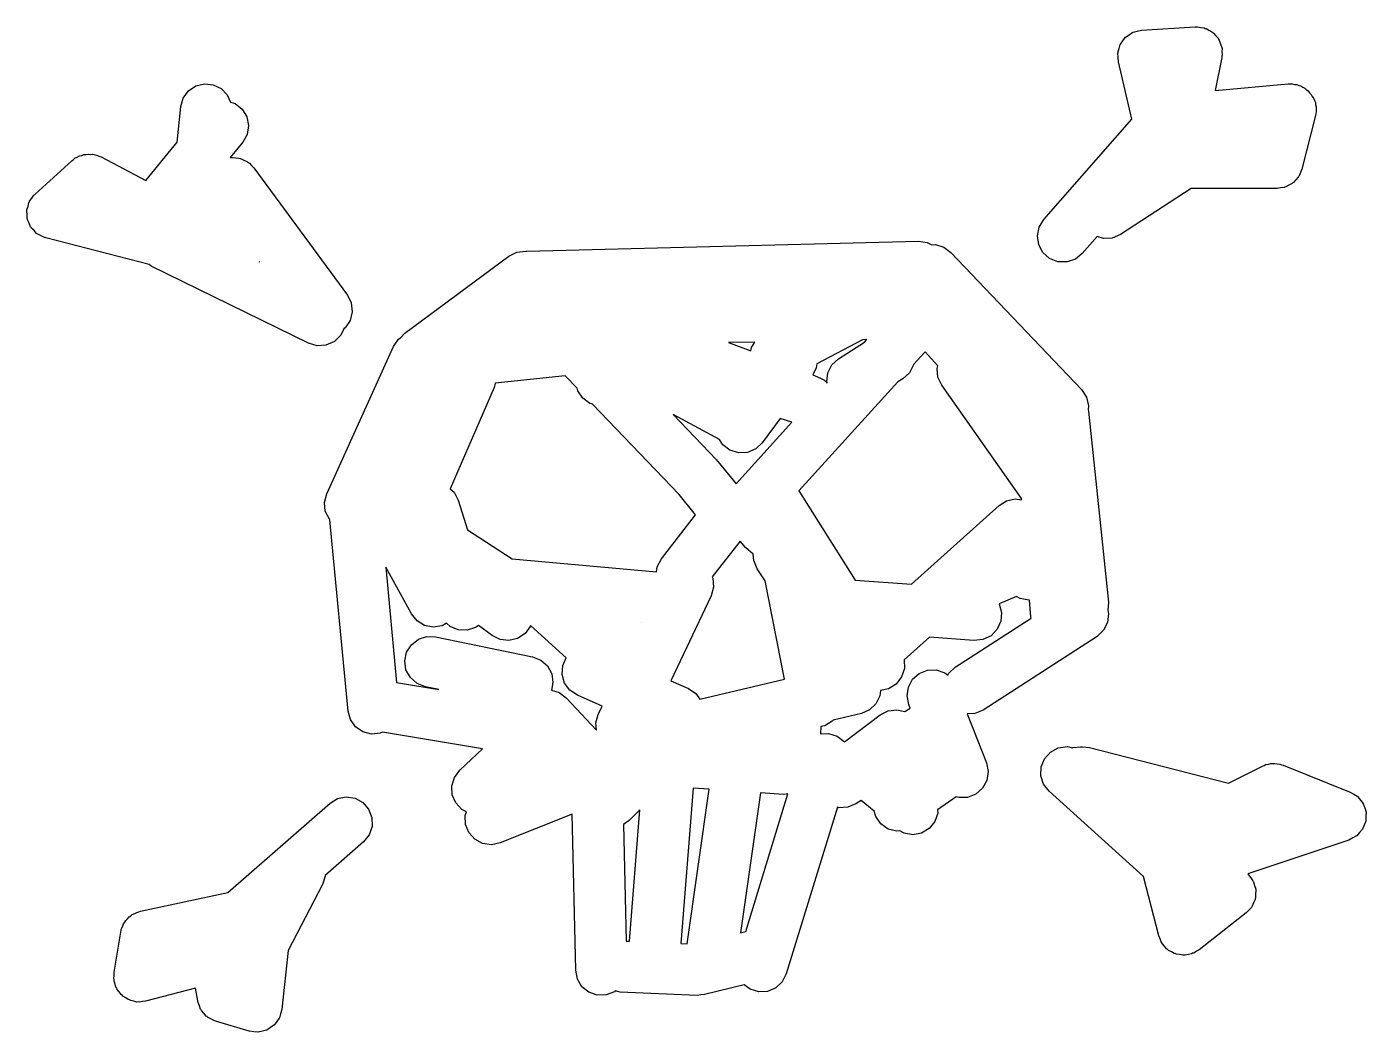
# Model space of a CAD drawing. Extents: x 189 to 232.3, y -93.5 to -72.5.
# Drawn here: x 213.574 to 217.576, y -92.896 to -89.894 of the extents above; entities that cross this region are included whole.
import ezdxf

# ---------------------------------------------------------------- set-up
doc = ezdxf.new("R2010")
doc.units = 0
doc.header["$MEASUREMENT"] = 0
doc.layers.add('BLACK', color=7, linetype='CONTINUOUS')

msp = doc.modelspace()

# ---------------------------------------------------------------- linework, layer by layer
at = {"layer": 'Black'}
for p, q in [((216.849, -89.9352), (216.857, -89.9246)), ((216.857, -89.9244), (216.868, -89.9171)), ((216.857, -89.9245), (216.857, -89.9244)), ((216.857, -89.9246), (216.857, -89.9245)), ((216.868, -89.9171), (216.879, -89.9099)), ((216.879, -89.9099), (216.88, -89.9099)), ((216.88, -89.9098), (216.892, -89.9067)), ((216.88, -89.9099), (216.88, -89.9098)), ((216.892, -89.9067), (216.905, -89.9036)), ((216.905, -89.9036), (217.065, -89.8936)), ((217.065, -89.8936), (217.068, -89.894)), ((217.068, -89.894), (217.072, -89.8935)), ((217.072, -89.8935), (217.082, -89.8955)), ((217.082, -89.8955), (217.092, -89.8966)), ((217.092, -89.8966), (217.095, -89.8981)), ((217.095, -89.8981), (217.098, -89.8987)), ((217.098, -89.8987), (217.106, -89.904)), ((217.106, -89.904), (217.115, -89.9084)), ((217.115, -89.9084), (217.118, -89.9108)), ((217.118, -89.9108), (217.12, -89.9125)), ((217.12, -89.9125), (217.127, -89.9204)), ((217.127, -89.9204), (217.134, -89.9277)), ((216.834, -89.9712), (216.838, -89.9588)), ((216.838, -89.9588), (216.841, -89.946)), ((216.841, -89.946), (216.842, -89.9459)), ((216.842, -89.9457), (216.849, -89.9352)), ((216.842, -89.9459), (216.842, -89.9457)), ((217.134, -89.9277), (217.135, -89.9307)), ((217.135, -89.9307), (217.137, -89.9333)), ((217.137, -89.9333), (217.14, -89.9428)), ((217.14, -89.9428), (217.144, -89.952)), ((217.144, -89.952), (217.145, -89.9553)), ((217.145, -89.9553), (217.146, -89.9584)), ((217.146, -89.9584), (217.145, -89.9685)), ((216.834, -89.9713), (216.834, -89.9712)), ((216.834, -89.9714), (216.834, -89.9713)), ((216.835, -89.9848), (216.834, -89.9714)), ((216.836, -89.9977), (216.835, -89.9848)), ((216.876, -90.1692), (216.836, -89.9977)), ((217.145, -89.985), (217.125, -90.0842)), ((217.145, -89.9685), (217.146, -89.9786)), ((217.146, -89.9786), (217.145, -89.9817)), ((217.145, -89.9817), (217.145, -89.985)), ((214.041, -90.1065), (214.057, -90.085)), ((214.057, -90.085), (214.079, -90.0701)), ((214.079, -90.0701), (214.105, -90.0637)), ((214.105, -90.0637), (214.131, -90.0665)), ((214.131, -90.0665), (214.155, -90.0781)), ((214.155, -90.0781), (214.173, -90.0972)), ((217.125, -90.0842), (217.343, -90.0638)), ((217.343, -90.0638), (217.349, -90.0643)), ((217.349, -90.0643), (217.355, -90.0637)), ((217.355, -90.0637), (217.362, -90.0654)), ((217.362, -90.0654), (217.369, -90.066)), ((217.369, -90.066), (217.375, -90.0686)), ((217.375, -90.0686), (217.381, -90.0701)), ((217.381, -90.0701), (217.387, -90.0741)), ((217.387, -90.0741), (217.393, -90.0771)), ((217.393, -90.0771), (217.398, -90.0815)), ((217.398, -90.0815), (217.403, -90.085)), ((217.403, -90.085), (217.407, -90.0907)), ((214.034, -90.132), (214.041, -90.1065)), ((214.173, -90.0972), (214.183, -90.1182)), ((214.183, -90.1182), (214.197, -90.123)), ((214.197, -90.123), (214.218, -90.1397)), ((217.407, -90.0907), (217.412, -90.0957)), ((217.412, -90.0957), (217.415, -90.1014)), ((217.415, -90.1014), (217.419, -90.1065)), ((217.419, -90.1065), (217.421, -90.1133)), ((217.421, -90.1133), (217.424, -90.1197)), ((217.424, -90.1197), (217.424, -90.126)), ((214.023, -90.2382), (214.034, -90.132)), ((214.218, -90.1397), (214.231, -90.1625)), ((214.231, -90.1625), (214.236, -90.1886)), ((217.424, -90.1586), (217.384, -90.3186)), ((217.424, -90.126), (217.426, -90.1321)), ((217.425, -90.1523), (217.424, -90.1586)), ((217.426, -90.1462), (217.425, -90.1523)), ((217.426, -90.1321), (217.426, -90.1391)), ((217.426, -90.1391), (217.426, -90.1462)), ((214.236, -90.1886), (214.232, -90.2148)), ((216.613, -90.4695), (216.876, -90.1692)), ((213.93, -90.353), (214.023, -90.2382)), ((214.22, -90.2381), (214.182, -90.284)), ((214.232, -90.2148), (214.22, -90.2381)), ((213.719, -90.2853), (213.725, -90.2828)), ((213.725, -90.2828), (213.731, -90.2792)), ((213.731, -90.2792), (213.738, -90.2778)), ((213.738, -90.2778), (213.744, -90.2752)), ((213.744, -90.2752), (213.75, -90.275)), ((213.75, -90.275), (213.757, -90.2736)), ((213.757, -90.2736), (213.764, -90.2745)), ((213.764, -90.2745), (213.77, -90.2742)), ((213.77, -90.2742), (213.777, -90.2762)), ((213.777, -90.2762), (213.783, -90.2771)), ((213.783, -90.2771), (213.789, -90.2803)), ((213.789, -90.2803), (213.796, -90.2823)), ((213.796, -90.2823), (213.93, -90.353)), ((214.182, -90.284), (214.185, -90.2842)), ((214.185, -90.2842), (214.189, -90.2835)), ((214.189, -90.2835), (214.199, -90.2851)), ((214.199, -90.2851), (214.208, -90.2856)), ((213.599, -90.3934), (213.709, -90.2934)), ((213.709, -90.2934), (213.714, -90.2898)), ((213.714, -90.2898), (213.719, -90.2853)), ((214.208, -90.2856), (214.212, -90.2872)), ((214.212, -90.2872), (214.215, -90.2878)), ((214.215, -90.2878), (214.224, -90.2925)), ((214.224, -90.2925), (214.232, -90.2963)), ((214.232, -90.2963), (214.235, -90.299)), ((214.235, -90.299), (214.239, -90.3009)), ((214.239, -90.3009), (214.245, -90.3081)), ((214.245, -90.3081), (214.252, -90.3146)), ((214.252, -90.3146), (214.532, -90.6946)), ((217.384, -90.3186), (217.38, -90.3283)), ((217.355, -90.3619), (217.345, -90.3666)), ((217.357, -90.36), (217.355, -90.3619)), ((217.359, -90.3586), (217.357, -90.36)), ((217.366, -90.3505), (217.359, -90.3586)), ((217.373, -90.3428), (217.366, -90.3505)), ((217.375, -90.3403), (217.373, -90.3428)), ((217.376, -90.3383), (217.375, -90.3403)), ((217.38, -90.3283), (217.376, -90.3383)), ((213.589, -90.4056), (213.595, -90.3964)), ((213.595, -90.3964), (213.597, -90.3951)), ((213.597, -90.3951), (213.599, -90.3934)), ((217.053, -90.3765), (216.842, -90.5141)), ((217.31, -90.3765), (217.053, -90.3765)), ((217.32, -90.3747), (217.31, -90.3765)), ((217.331, -90.3735), (217.32, -90.3747)), ((217.333, -90.3724), (217.331, -90.3735)), ((217.336, -90.3719), (217.333, -90.3724)), ((217.345, -90.3666), (217.336, -90.3719)), ((213.574, -90.4397), (213.578, -90.4291)), ((213.574, -90.4419), (213.574, -90.4397)), ((213.574, -90.444), (213.574, -90.4419)), ((213.575, -90.4551), (213.574, -90.444)), ((213.578, -90.4291), (213.58, -90.4183)), ((213.58, -90.4183), (213.582, -90.4165)), ((213.582, -90.4144), (213.589, -90.4056)), ((213.582, -90.4165), (213.582, -90.4144)), ((213.575, -90.4663), (213.575, -90.4551)), ((213.576, -90.4683), (213.575, -90.4663)), ((213.576, -90.4705), (213.576, -90.4683)), ((213.581, -90.4805), (213.576, -90.4705)), ((213.585, -90.4908), (213.581, -90.4805)), ((216.599, -90.4922), (216.613, -90.4695)), ((213.587, -90.4925), (213.585, -90.4908)), ((213.588, -90.4945), (213.587, -90.4925)), ((213.596, -90.5023), (213.588, -90.4945)), ((213.603, -90.5105), (213.596, -90.5023)), ((213.605, -90.5115), (213.603, -90.5105)), ((213.607, -90.5131), (213.605, -90.5115)), ((213.617, -90.5177), (213.607, -90.5131)), ((213.627, -90.5229), (213.617, -90.5177)), ((213.629, -90.5232), (213.627, -90.5229)), ((213.631, -90.5241), (213.629, -90.5232)), ((213.94, -90.6037), (213.631, -90.5241)), ((216.594, -90.5183), (216.599, -90.4922)), ((216.598, -90.5445), (216.594, -90.5183)), ((216.772, -90.5201), (216.727, -90.5705)), ((216.791, -90.5259), (216.772, -90.5201)), ((216.817, -90.5245), (216.791, -90.5259)), ((216.842, -90.5141), (216.817, -90.5245)), ((215.038, -90.5667), (215.065, -90.5636)), ((215.065, -90.5636), (215.066, -90.564)), ((215.066, -90.564), (215.068, -90.5635)), ((215.068, -90.5635), (216.238, -90.5335)), ((216.238, -90.5335), (216.264, -90.5375)), ((216.264, -90.5375), (216.278, -90.5447)), ((216.278, -90.5447), (216.289, -90.544)), ((216.289, -90.544), (216.314, -90.5515)), ((216.314, -90.5515), (216.335, -90.5673)), ((216.61, -90.5678), (216.598, -90.5445)), ((213.946, -90.6087), (213.94, -90.6037)), ((214.269, -90.5957), (214.268, -90.5959)), ((214.268, -90.5959), (214.269, -90.5963)), ((214.269, -90.5963), (214.269, -90.5957)), ((214.704, -90.8086), (215.014, -90.5786)), ((215.014, -90.5786), (215.038, -90.5667)), ((216.335, -90.5673), (216.725, -90.9773)), ((216.63, -90.5854), (216.61, -90.5678)), ((216.655, -90.595), (216.63, -90.5854)), ((216.682, -90.5956), (216.655, -90.595)), ((216.707, -90.5871), (216.682, -90.5956)), ((216.727, -90.5705), (216.707, -90.5871)), ((214.416, -90.8387), (213.946, -90.6087)), ((214.532, -90.6946), (214.543, -90.7184)), ((214.543, -90.7184), (214.546, -90.7448)), ((214.546, -90.7448), (214.54, -90.7706)), ((214.521, -90.7958), (214.512, -90.815)), ((214.525, -90.7928), (214.521, -90.7958)), ((214.54, -90.7706), (214.525, -90.7928)), ((214.442, -90.8461), (214.416, -90.8387)), ((214.468, -90.8443), (214.442, -90.8461)), ((214.493, -90.8335), (214.468, -90.8443)), ((214.512, -90.815), (214.493, -90.8335)), ((214.67, -90.8483), (214.685, -90.8264)), ((214.685, -90.8264), (214.692, -90.8218)), ((214.692, -90.8218), (214.704, -90.8086)), ((215.749, -90.835), (215.671, -90.8366)), ((215.671, -90.8366), (215.737, -90.8618)), ((215.739, -90.8513), (215.749, -90.835)), ((216.071, -90.8282), (215.935, -90.9004)), ((215.999, -90.8855), (216.077, -90.8358)), ((216.084, -90.8279), (216.071, -90.8282)), ((216.077, -90.8358), (216.084, -90.8279)), ((214.47, -91.2883), (214.67, -90.8483)), ((215.737, -90.8618), (215.739, -90.8513)), ((216.258, -90.8645), (216.223, -90.9026)), ((216.296, -90.9066), (216.258, -90.8645)), ((215.933, -90.9122), (215.923, -90.9329)), ((215.935, -90.9004), (215.933, -90.9122)), ((215.967, -90.927), (215.979, -90.9034)), ((215.979, -90.9034), (215.999, -90.8855)), ((216.223, -90.903), (216.211, -90.9266)), ((216.223, -90.9026), (216.223, -90.903)), ((216.294, -90.9136), (216.296, -90.9066)), ((216.296, -90.9401), (216.294, -90.9136)), ((214.973, -90.9581), (214.97, -90.9704)), ((215.183, -90.9358), (214.973, -90.9581)), ((215.218, -90.9729), (215.183, -90.9358)), ((216.177, -90.9538), (215.881, -91.2799)), ((215.923, -90.9329), (215.937, -90.9386)), ((215.937, -90.9386), (215.947, -90.9442)), ((215.947, -90.9442), (215.957, -90.9493)), ((215.957, -90.9493), (215.958, -90.951)), ((215.958, -90.951), (215.96, -90.9522)), ((215.96, -90.9522), (215.965, -90.9576)), ((215.964, -90.9533), (215.967, -90.927)), ((215.965, -90.9576), (215.964, -90.9533)), ((216.191, -90.9445), (216.177, -90.9538)), ((216.211, -90.9266), (216.191, -90.9445)), ((216.308, -90.9641), (216.296, -90.9401)), ((216.546, -91.3019), (216.308, -90.9641)), ((214.97, -90.9704), (214.839, -91.273)), ((215.22, -90.9811), (215.218, -90.9729)), ((215.235, -91.0031), (215.22, -90.9811)), ((215.256, -91.0187), (215.235, -91.0031)), ((216.725, -90.9773), (216.74, -90.9994)), ((216.74, -90.9994), (216.746, -91.0252)), ((215.264, -91.0209), (215.256, -91.0187)), ((215.523, -91.2908), (215.264, -91.0209)), ((216.746, -91.0252), (216.745, -91.0379)), ((216.745, -91.0379), (216.746, -91.042)), ((216.746, -91.042), (216.806, -91.612)), ((215.644, -91.1266), (215.505, -91.0516)), ((215.505, -91.0516), (215.635, -91.1871)), ((215.694, -91.2582), (215.86, -91.0746)), ((215.825, -91.0636), (215.771, -91.1359)), ((215.86, -91.0746), (215.825, -91.0636)), ((215.654, -91.1423), (215.644, -91.1266)), ((215.675, -91.1582), (215.654, -91.1423)), ((215.701, -91.166), (215.675, -91.1582)), ((215.727, -91.1645), (215.701, -91.166)), ((215.752, -91.1541), (215.727, -91.1645)), ((215.771, -91.1359), (215.752, -91.1541)), ((215.635, -91.1871), (215.637, -91.1896)), ((215.637, -91.1896), (215.639, -91.1916)), ((215.639, -91.1916), (215.694, -91.2582)), ((214.839, -91.273), (214.851, -91.2837)), ((214.851, -91.2837), (214.863, -91.3073)), ((215.881, -91.2799), (216.049, -91.5461)), ((214.464, -91.3141), (214.47, -91.2883)), ((214.466, -91.3405), (214.464, -91.3141)), ((214.863, -91.3073), (214.891, -91.3964)), ((215.572, -91.3512), (215.523, -91.2908)), ((216.217, -91.5587), (216.479, -91.3231)), ((216.479, -91.3231), (216.501, -91.3091)), ((216.501, -91.3091), (216.527, -91.3035)), ((216.527, -91.3035), (216.546, -91.3062)), ((216.546, -91.3062), (216.546, -91.3019)), ((214.478, -91.3645), (214.466, -91.3405)), ((214.479, -91.3661), (214.478, -91.3645)), ((215.47, -91.483), (215.572, -91.3512)), ((214.534, -91.9373), (214.479, -91.3661)), ((214.891, -91.3964), (215.024, -91.4821)), ((215.705, -91.4297), (215.622, -91.5363)), ((215.721, -91.4488), (215.705, -91.4297)), ((215.024, -91.4821), (215.455, -91.5218)), ((215.457, -91.5065), (215.47, -91.483)), ((215.744, -91.4683), (215.721, -91.4488)), ((215.746, -91.4876), (215.744, -91.4683)), ((214.723, -91.6468), (214.647, -91.5076)), ((214.647, -91.5076), (214.679, -91.8524)), ((215.455, -91.5218), (215.457, -91.5065)), ((215.756, -91.512), (215.746, -91.4876)), ((215.78, -91.5478), (215.756, -91.512)), ((215.622, -91.5363), (215.624, -91.5408)), ((215.624, -91.5408), (215.626, -91.5673)), ((215.838, -91.8416), (215.78, -91.5478)), ((216.049, -91.5461), (216.217, -91.5587)), ((215.619, -91.5929), (215.498, -91.8466)), ((215.626, -91.5673), (215.619, -91.5929)), ((216.531, -91.5948), (216.479, -91.6167)), ((216.542, -91.6013), (216.531, -91.5948)), ((216.568, -91.6065), (216.542, -91.6013)), ((216.479, -91.6167), (216.479, -91.6168)), ((216.479, -91.6168), (216.486, -91.6424)), ((216.486, -91.6424), (216.484, -91.6689)), ((216.57, -91.6062), (216.568, -91.6065)), ((216.574, -91.656), (216.57, -91.6062)), ((216.806, -91.612), (216.804, -91.6371)), ((216.804, -91.6371), (216.806, -91.6461)), ((214.74, -91.6675), (214.723, -91.6468)), ((214.762, -91.6813), (214.74, -91.6675)), ((214.788, -91.6865), (214.762, -91.6813)), ((214.815, -91.6824), (214.788, -91.6865)), ((214.828, -91.6749), (214.815, -91.6824)), ((214.839, -91.6843), (214.828, -91.6749)), ((214.863, -91.6946), (214.839, -91.6843)), ((214.924, -91.6813), (214.915, -91.688)), ((214.964, -91.7114), (214.924, -91.6813)), ((215.078, -91.6843), (215.063, -91.7056)), ((215.079, -91.6819), (215.078, -91.6843)), ((215.186, -91.7778), (215.079, -91.6819)), ((215.412, -91.6715), (215.412, -91.6714)), ((215.412, -91.6714), (215.412, -91.6717)), ((215.412, -91.6717), (215.412, -91.6715)), ((216.348, -91.8058), (216.575, -91.6594)), ((216.484, -91.6689), (216.473, -91.6931)), ((216.575, -91.6594), (216.574, -91.656)), ((216.803, -91.6725), (216.791, -91.6961)), ((216.806, -91.6461), (216.803, -91.6725)), ((214.723, -91.7391), (214.744, -91.7227)), ((214.744, -91.7227), (214.769, -91.7143)), ((214.769, -91.7143), (214.795, -91.7151)), ((214.795, -91.7151), (215.085, -91.7751)), ((214.89, -91.6959), (214.863, -91.6946)), ((214.915, -91.688), (214.89, -91.6959)), ((214.988, -91.7233), (214.964, -91.7114)), ((215.014, -91.7264), (214.988, -91.7233)), ((215.04, -91.7202), (215.014, -91.7264)), ((215.063, -91.7056), (215.04, -91.7202)), ((216.271, -91.7162), (216.195, -91.7846)), ((216.404, -91.7263), (216.271, -91.7162)), ((216.431, -91.7237), (216.404, -91.7263)), ((216.455, -91.7121), (216.431, -91.7237)), ((216.772, -91.7142), (216.432, -91.9342)), ((216.473, -91.6931), (216.455, -91.7121)), ((216.791, -91.6961), (216.772, -91.7142)), ((214.704, -91.7877), (214.709, -91.7617)), ((214.709, -91.7617), (214.723, -91.7391)), ((214.707, -91.814), (214.704, -91.7877)), ((215.085, -91.7751), (215.11, -91.7849)), ((215.11, -91.7849), (215.13, -91.8026)), ((215.13, -91.8026), (215.143, -91.826)), ((215.174, -91.828), (215.176, -91.8015)), ((215.176, -91.8015), (215.186, -91.7778)), ((216.195, -91.7846), (216.196, -91.8101)), ((216.329, -91.8239), (216.348, -91.8058)), ((214.72, -91.8374), (214.707, -91.814)), ((214.74, -91.8551), (214.72, -91.8374)), ((215.143, -91.826), (215.146, -91.8523)), ((215.181, -91.8536), (215.174, -91.828)), ((215.585, -91.9017), (215.838, -91.8416)), ((216.188, -91.8354), (216.172, -91.8565)), ((216.196, -91.8101), (216.188, -91.8354)), ((216.208, -91.8656), (216.22, -91.8422)), ((216.22, -91.8422), (216.24, -91.8247)), ((216.24, -91.8247), (216.265, -91.815)), ((216.265, -91.815), (216.291, -91.8144)), ((216.291, -91.8144), (216.317, -91.8229)), ((216.317, -91.8229), (216.326, -91.8301)), ((216.326, -91.8301), (216.329, -91.8239)), ((214.679, -91.8524), (214.805, -91.8732)), ((214.765, -91.8649), (214.74, -91.8551)), ((214.805, -91.8732), (214.765, -91.8649)), ((215.146, -91.8523), (215.142, -91.8748)), ((215.142, -91.8748), (215.165, -91.8818)), ((215.165, -91.8818), (215.186, -91.8978)), ((215.197, -91.8751), (215.181, -91.8536)), ((215.219, -91.8899), (215.197, -91.8751)), ((215.498, -91.8466), (215.551, -91.8701)), ((215.551, -91.8701), (215.573, -91.8849)), ((215.573, -91.8849), (215.585, -91.9017)), ((216.125, -91.876), (216.123, -91.8919)), ((216.149, -91.8707), (216.125, -91.876)), ((216.172, -91.8565), (216.149, -91.8707)), ((216.204, -91.8918), (216.208, -91.8656)), ((215.186, -91.8978), (215.276, -91.9938)), ((215.293, -91.9226), (215.219, -91.8899)), ((215.281, -91.9471), (215.293, -91.9226)), ((216.111, -91.9157), (216.092, -91.9339)), ((216.123, -91.8919), (216.111, -91.9157)), ((216.209, -91.9179), (216.204, -91.8918)), ((216.213, -91.9286), (216.209, -91.9179)), ((214.541, -91.9629), (214.534, -91.9373)), ((214.556, -91.9845), (214.541, -91.9629)), ((215.274, -91.9727), (215.281, -91.9471)), ((215.983, -91.9646), (215.98, -91.9675)), ((216.068, -91.9444), (215.983, -91.9646)), ((216.017, -92.0292), (216.124, -91.9488)), ((216.092, -91.9339), (216.068, -91.9444)), ((216.124, -91.9488), (216.148, -91.9368)), ((216.148, -91.9368), (216.174, -91.9336)), ((216.174, -91.9336), (216.197, -91.9389)), ((216.197, -91.9389), (216.213, -91.9286)), ((216.407, -91.9446), (216.384, -91.9457)), ((216.384, -91.9457), (216.441, -92.0921)), ((216.432, -91.9342), (216.407, -91.9446)), ((214.578, -91.9996), (214.556, -91.9845)), ((214.604, -92.0063), (214.578, -91.9996)), ((214.63, -92.0037), (214.604, -92.0063)), ((214.637, -92.0004), (214.63, -92.0037)), ((214.936, -92.0503), (214.637, -92.0004)), ((215.276, -91.9938), (215.274, -91.9727)), ((215.946, -91.9837), (215.945, -92.0052)), ((215.945, -92.0053), (215.969, -92.0041)), ((215.945, -92.0052), (215.945, -92.0053)), ((215.958, -91.9813), (215.946, -91.9837)), ((215.98, -91.9675), (215.958, -91.9813)), ((215.969, -92.0041), (215.995, -92.0119)), ((215.995, -92.0119), (216.016, -92.0279)), ((216.016, -92.0279), (216.017, -92.0292)), ((216.656, -92.0472), (216.683, -92.0435)), ((216.683, -92.0435), (216.698, -92.0468)), ((216.699, -92.0465), (216.722, -92.044)), ((216.722, -92.044), (216.722, -92.0439)), ((216.722, -92.0439), (216.723, -92.0439)), ((216.723, -92.0439), (216.725, -92.0437)), ((216.725, -92.0437), (216.728, -92.0443)), ((216.728, -92.0443), (216.749, -92.0459)), ((216.749, -92.0459), (217.165, -92.1522)), ((214.868, -92.1141), (214.936, -92.0503)), ((216.605, -92.1041), (216.615, -92.0795)), ((216.615, -92.0795), (216.633, -92.0597)), ((216.633, -92.0597), (216.656, -92.0472)), ((216.698, -92.0468), (216.699, -92.0465)), ((214.852, -92.1353), (214.868, -92.1141)), ((216.441, -92.0921), (216.446, -92.1182)), ((216.446, -92.1182), (216.442, -92.1444)), ((216.604, -92.1307), (216.605, -92.1041)), ((217.165, -92.1522), (217.266, -92.1016)), ((217.266, -92.1016), (217.271, -92.1)), ((217.271, -92.1), (217.276, -92.0973)), ((217.276, -92.0973), (217.284, -92.0962)), ((217.284, -92.0962), (217.291, -92.094)), ((217.291, -92.094), (217.297, -92.0943)), ((217.297, -92.0943), (217.302, -92.0935)), ((217.302, -92.0935), (217.31, -92.0951)), ((217.31, -92.0951), (217.318, -92.0956)), ((217.318, -92.0956), (217.323, -92.0978)), ((217.323, -92.0978), (217.328, -92.099)), ((217.328, -92.099), (217.528, -92.179)), ((214.844, -92.1607), (214.852, -92.1353)), ((214.845, -92.1872), (214.844, -92.1607)), ((216.442, -92.1444), (216.43, -92.1678)), ((216.612, -92.1559), (216.604, -92.1307)), ((216.629, -92.1769), (216.612, -92.1559)), ((214.48, -92.2124), (214.502, -92.1987)), ((214.502, -92.1987), (214.528, -92.1935)), ((214.528, -92.1935), (214.555, -92.1976)), ((214.555, -92.1976), (214.578, -92.2104)), ((214.856, -92.2117), (214.845, -92.1872)), ((215.565, -92.1677), (215.528, -92.6312)), ((215.547, -92.632), (215.613, -92.171)), ((215.613, -92.171), (215.565, -92.1677)), ((215.766, -92.1816), (215.706, -92.5997)), ((215.722, -92.5957), (215.848, -92.1849)), ((215.835, -92.1863), (215.766, -92.1816)), ((215.848, -92.1849), (215.835, -92.1863)), ((216.067, -92.2043), (216.051, -92.2143)), ((216.106, -92.2362), (216.067, -92.2043)), ((216.351, -92.193), (216.295, -92.2322)), ((216.359, -92.1956), (216.351, -92.193)), ((216.385, -92.195), (216.359, -92.1956)), ((216.41, -92.1853), (216.385, -92.195)), ((216.43, -92.1678), (216.41, -92.1853)), ((216.911, -92.4312), (216.629, -92.1769)), ((217.528, -92.179), (217.539, -92.1858)), ((217.539, -92.1858), (217.551, -92.1928)), ((217.551, -92.1928), (217.551, -92.1929)), ((217.551, -92.1929), (217.551, -92.193)), ((217.551, -92.193), (217.559, -92.2033)), ((217.559, -92.2033), (217.567, -92.2136)), ((214.175, -92.4794), (214.48, -92.2124)), ((214.578, -92.2104), (214.595, -92.2304)), ((214.595, -92.2304), (214.605, -92.2552)), ((214.874, -92.2311), (214.856, -92.2117)), ((214.888, -92.2382), (214.874, -92.2311)), ((214.884, -92.2491), (214.888, -92.2382)), ((215.204, -92.2449), (214.988, -92.331)), ((215.214, -92.7116), (215.204, -92.2449)), ((215.406, -92.2321), (215.374, -92.2641)), ((215.375, -92.6245), (215.406, -92.2321)), ((215.996, -92.2245), (215.843, -92.7224)), ((216, -92.2259), (215.996, -92.2245)), ((216.027, -92.2246), (216, -92.2259)), ((216.051, -92.2143), (216.027, -92.2246)), ((216.111, -92.2526), (216.106, -92.2362)), ((216.296, -92.2421), (216.287, -92.2672)), ((216.295, -92.2322), (216.296, -92.2421)), ((217.567, -92.2136), (217.567, -92.2137)), ((217.567, -92.2137), (217.567, -92.2139)), ((217.567, -92.2139), (217.572, -92.2264)), ((217.572, -92.2264), (217.576, -92.2388)), ((217.576, -92.2391), (217.575, -92.2524)), ((217.576, -92.2388), (217.576, -92.2389)), ((217.576, -92.2389), (217.576, -92.2391)), ((214.606, -92.2817), (214.597, -92.3069)), ((214.605, -92.2552), (214.606, -92.2817)), ((214.885, -92.2756), (214.884, -92.2491)), ((214.895, -92.3003), (214.885, -92.2756)), ((215.374, -92.2641), (215.357, -92.2757)), ((215.357, -92.2757), (215.365, -92.6241)), ((216.126, -92.2743), (216.111, -92.2526)), ((216.148, -92.2895), (216.126, -92.2743)), ((216.287, -92.2672), (216.27, -92.2878)), ((217.57, -92.278), (217.565, -92.29)), ((217.575, -92.2656), (217.57, -92.278)), ((217.575, -92.2524), (217.575, -92.2653)), ((217.575, -92.2653), (217.575, -92.2655)), ((217.575, -92.2655), (217.575, -92.2656)), ((214.597, -92.3069), (214.58, -92.3276)), ((214.913, -92.3201), (214.895, -92.3003)), ((214.936, -92.3327), (214.913, -92.3201)), ((216.174, -92.2962), (216.148, -92.2895)), ((216.183, -92.2954), (216.174, -92.2962)), ((216.195, -92.3023), (216.183, -92.2954)), ((216.221, -92.3065), (216.195, -92.3023)), ((216.247, -92.3015), (216.221, -92.3065)), ((216.27, -92.2878), (216.247, -92.3015)), ((217.524, -92.3226), (217.222, -92.4234)), ((217.536, -92.3163), (217.524, -92.3226)), ((217.547, -92.3101), (217.536, -92.3163)), ((217.548, -92.3099), (217.547, -92.31)), ((217.547, -92.31), (217.547, -92.3101)), ((217.556, -92.3002), (217.548, -92.3099)), ((217.565, -92.2903), (217.556, -92.3002)), ((217.565, -92.29), (217.565, -92.2902)), ((217.565, -92.2902), (217.565, -92.2903)), ((214.58, -92.3276), (214.466, -92.4279)), ((214.962, -92.3365), (214.936, -92.3327)), ((214.988, -92.331), (214.962, -92.3365)), ((214.466, -92.4302), (214.458, -92.4555)), ((214.466, -92.4279), (214.466, -92.4302)), ((216.956, -92.6086), (216.911, -92.4312)), ((217.222, -92.4234), (217.224, -92.4259)), ((217.224, -92.4259), (217.231, -92.4351)), ((217.231, -92.4351), (217.237, -92.4439)), ((217.237, -92.4439), (217.238, -92.4459)), ((217.238, -92.4459), (217.239, -92.4477)), ((213.914, -92.5352), (214.175, -92.4794)), ((214.458, -92.4555), (214.355, -92.6525)), ((217.239, -92.4477), (217.242, -92.4585)), ((217.242, -92.4585), (217.246, -92.4691)), ((217.246, -92.4733), (217.245, -92.4845)), ((217.245, -92.4845), (217.245, -92.4957)), ((217.246, -92.4691), (217.246, -92.4713)), ((217.246, -92.4713), (217.246, -92.4733)), ((217.233, -92.5239), (217.225, -92.5318)), ((217.234, -92.5219), (217.233, -92.5239)), ((217.235, -92.5204), (217.234, -92.5219)), ((217.239, -92.51), (217.235, -92.5204)), ((217.244, -92.4998), (217.239, -92.51)), ((217.245, -92.4957), (217.244, -92.4977)), ((217.244, -92.4977), (217.244, -92.4998)), ((213.867, -92.568), (213.87, -92.563)), ((213.87, -92.563), (213.875, -92.5578)), ((213.875, -92.5578), (213.88, -92.5519)), ((213.88, -92.5519), (213.885, -92.549)), ((213.885, -92.549), (213.889, -92.5452)), ((213.889, -92.5452), (213.897, -92.5423)), ((213.897, -92.5423), (213.903, -92.5384)), ((213.903, -92.5384), (213.909, -92.5373)), ((213.909, -92.5373), (213.914, -92.5352)), ((217.217, -92.5402), (217.077, -92.6502)), ((217.225, -92.5318), (217.217, -92.5402)), ((213.835, -92.7174), (213.855, -92.5974)), ((213.855, -92.5974), (213.856, -92.5921)), ((213.856, -92.5921), (213.857, -92.5865)), ((213.857, -92.5865), (213.861, -92.5797)), ((213.861, -92.5797), (213.863, -92.5724)), ((213.863, -92.5724), (213.867, -92.568)), ((215.706, -92.5997), (215.722, -92.5957)), ((215.365, -92.6241), (215.375, -92.6245)), ((215.528, -92.6312), (215.547, -92.632)), ((216.96, -92.6171), (216.956, -92.6086)), ((216.963, -92.6261), (216.96, -92.6171)), ((216.965, -92.6292), (216.963, -92.6261)), ((216.967, -92.6328), (216.965, -92.6292)), ((216.973, -92.6396), (216.967, -92.6328)), ((216.979, -92.647), (216.973, -92.6396)), ((214.355, -92.6525), (214.336, -92.828)), ((216.982, -92.6491), (216.979, -92.647)), ((216.985, -92.6519), (216.982, -92.6491)), ((216.994, -92.656), (216.985, -92.6519)), ((217.002, -92.661), (216.994, -92.656)), ((217.005, -92.6618), (217.002, -92.661)), ((217.009, -92.6636), (217.005, -92.6618)), ((217.018, -92.6645), (217.009, -92.6636)), ((217.028, -92.6665), (217.018, -92.6645)), ((217.031, -92.6659), (217.028, -92.6665)), ((217.035, -92.6663), (217.031, -92.6659)), ((217.045, -92.664), (217.035, -92.6663)), ((217.054, -92.6627), (217.045, -92.664)), ((217.057, -92.6608), (217.054, -92.6627)), ((217.061, -92.6599), (217.057, -92.6608)), ((217.069, -92.6546), (217.061, -92.6599)), ((217.077, -92.6502), (217.069, -92.6546)), ((213.835, -92.7268), (213.835, -92.7174)), ((215.219, -92.7377), (215.214, -92.7116)), ((215.843, -92.7224), (215.831, -92.7461)), ((213.834, -92.7362), (213.835, -92.7268)), ((213.835, -92.74), (213.834, -92.7362)), ((213.835, -92.744), (213.835, -92.74)), ((213.838, -92.7528), (213.835, -92.744)), ((213.84, -92.7619), (213.838, -92.7528)), ((213.843, -92.7651), (213.84, -92.7619)), ((213.844, -92.7689), (213.843, -92.7651)), ((214.078, -92.7652), (213.929, -92.804)), ((214.085, -92.8026), (214.078, -92.7652)), ((215.232, -92.7604), (215.219, -92.7377)), ((215.253, -92.777), (215.232, -92.7604)), ((215.717, -92.7545), (215.599, -92.7842)), ((215.735, -92.7681), (215.717, -92.7545)), ((215.812, -92.7642), (215.787, -92.7746)), ((215.831, -92.7461), (215.812, -92.7642)), ((213.85, -92.776), (213.844, -92.7689)), ((213.856, -92.7837), (213.85, -92.776)), ((213.859, -92.786), (213.856, -92.7837)), ((213.861, -92.7891), (213.859, -92.786)), ((213.87, -92.7937), (213.861, -92.7891)), ((213.877, -92.7991), (213.87, -92.7937)), ((213.881, -92.8002), (213.877, -92.7991)), ((213.885, -92.8021), (213.881, -92.8002)), ((213.894, -92.8037), (213.885, -92.8021)), ((213.903, -92.8062), (213.894, -92.8037)), ((213.907, -92.8058), (213.903, -92.8062)), ((213.911, -92.8065), (213.907, -92.8058)), ((213.92, -92.8048), (213.911, -92.8065)), ((213.929, -92.804), (213.92, -92.8048)), ((214.085, -92.805), (214.085, -92.8026)), ((214.086, -92.8076), (214.085, -92.805)), ((215.278, -92.7856), (215.253, -92.777)), ((215.305, -92.785), (215.278, -92.7856)), ((215.33, -92.7754), (215.305, -92.785)), ((215.332, -92.7732), (215.33, -92.7754)), ((215.347, -92.7764), (215.332, -92.7732)), ((215.577, -92.7864), (215.347, -92.7764)), ((215.588, -92.785), (215.577, -92.7864)), ((215.599, -92.7842), (215.588, -92.785)), ((215.761, -92.7759), (215.735, -92.7681)), ((215.787, -92.7746), (215.761, -92.7759)), ((214.09, -92.8175), (214.086, -92.8076)), ((214.093, -92.8276), (214.09, -92.8175)), ((214.095, -92.8296), (214.093, -92.8276)), ((214.096, -92.832), (214.095, -92.8296)), ((214.103, -92.8398), (214.096, -92.832)), ((214.11, -92.8481), (214.103, -92.8398)), ((214.332, -92.8412), (214.329, -92.8535)), ((214.336, -92.8289), (214.332, -92.8412)), ((214.336, -92.828), (214.336, -92.8285)), ((214.336, -92.8285), (214.336, -92.8289)), ((214.113, -92.8495), (214.11, -92.8481)), ((214.114, -92.8513), (214.113, -92.8495)), ((214.124, -92.8562), (214.114, -92.8513)), ((214.133, -92.8616), (214.124, -92.8562)), ((214.136, -92.8621), (214.133, -92.8616)), ((214.138, -92.8633), (214.136, -92.8621)), ((214.238, -92.8933), (214.138, -92.8633)), ((214.302, -92.8827), (214.291, -92.8899)), ((214.312, -92.8757), (214.302, -92.8827)), ((214.313, -92.8753), (214.312, -92.8757)), ((214.321, -92.8647), (214.313, -92.875)), ((214.313, -92.875), (214.313, -92.8753)), ((214.328, -92.8544), (214.321, -92.8647)), ((214.329, -92.8535), (214.328, -92.8539)), ((214.328, -92.8539), (214.328, -92.8544)), ((214.239, -92.8935), (214.238, -92.8933)), ((214.238, -92.8933), (214.238, -92.8933)), ((214.252, -92.8949), (214.239, -92.8935)), ((214.264, -92.8964), (214.252, -92.8949)), ((214.265, -92.8963), (214.264, -92.8964)), ((214.278, -92.8932), (214.265, -92.8963)), ((214.265, -92.8963), (214.265, -92.8963)), ((214.29, -92.8903), (214.278, -92.8932)), ((214.291, -92.89), (214.29, -92.8903)), ((214.291, -92.8899), (214.291, -92.89))]:
    msp.add_line(p, q, dxfattribs=at)

doc.saveas('drawing.dxf')
